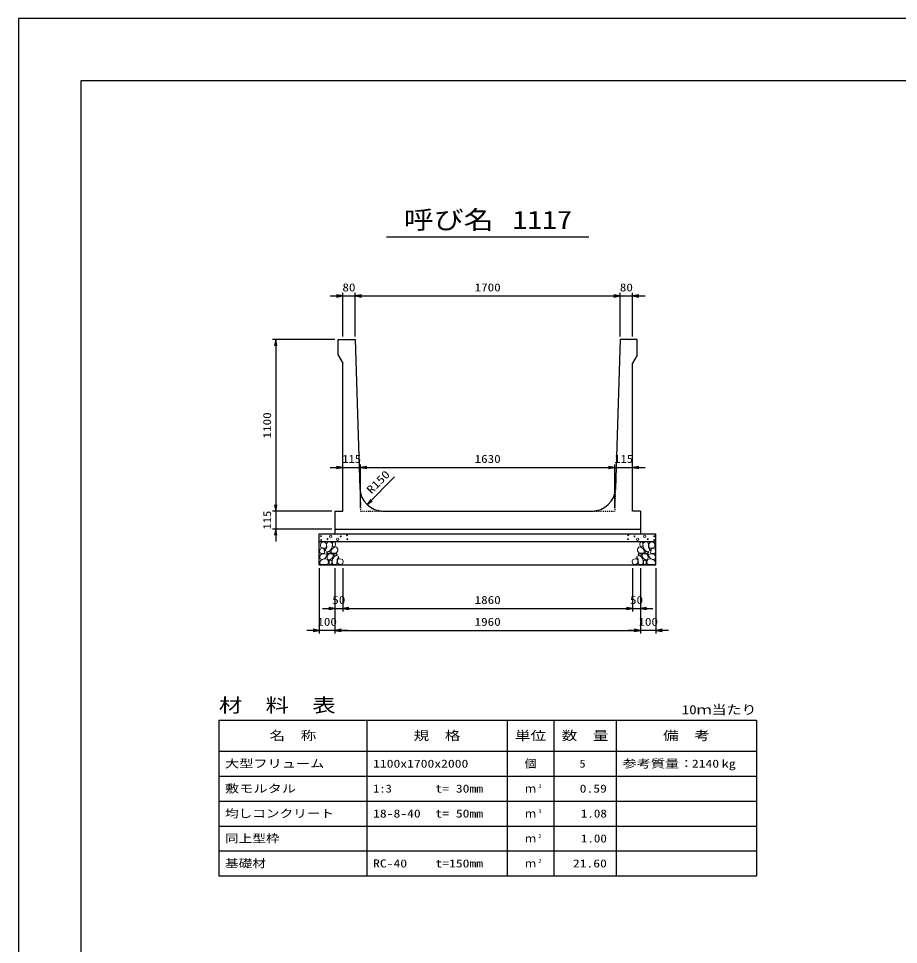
# Model space of a CAD drawing. Units: millimetres at full size. Extents: x 0 to 16820, y 0 to 11880.
# Drawn here: x 0 to 5646, y 5940 to 11880 of the extents above; entities that cross this region are included whole.
import ezdxf
from ezdxf.enums import TextEntityAlignment as Align

# ---------------------------------------------------------------- set-up
doc = ezdxf.new("R2010")
doc.units = ezdxf.units.MM
doc.linetypes.add('DASHED_SPACED', pattern=[12, 6, -6])
for name, color, linetype, lineweight in [('0_2', 7, 'Continuous', 25), ('D-DCR-HCHn', 4, 'Continuous', 9), ('D-MTR-FRAM', 7, 'Continuous', 25), ('D-MTR-LINE', 7, 'Continuous', 25), ('D-STR-DIM', 7, 'Continuous', 25), ('D-STR-STRn', 1, 'Continuous', 25), ('D-TTL', 2, 'Continuous', 25), ('D-TTL-TXT', 7, 'Continuous', 25)]:
    doc.layers.add(name, color=color, linetype=linetype, lineweight=lineweight)
doc.layers.add('D-MTR', color=7, linetype='Continuous')
doc.layers.add('D-MTR-TXT', color=7, linetype='Continuous')
doc.styles.add('ＭＳ ゴシック', font='')
doc.styles.get('ＭＳ ゴシック').set_extended_font_data('MS Gothic')

# ---------------------------------------------------------------- blocks, each defined once
blk = doc.blocks.new('open_arrow')
at = {"color": 0, "linetype": 'Continuous', "lineweight": -2}
blk.add_lwpolyline([(7.5, 1.25), (0, 0), (7.5, -1.25)], dxfattribs=at)

msp = doc.modelspace()

# ---------------------------------------------------------------- linework, layer by layer
at = {"layer": '0_2'}
for p, q in [((2030, 8355), (2030, 8075)), ((2080, 8355), (2080, 8075)), ((2080, 8355), (2080, 8075)), ((3940, 8355), (3940, 8075)), ((1950, 8095), (2160, 8095)), ((2080, 8095), (3940, 8095))]:
    msp.add_line(p, q, dxfattribs=at)
at = {"layer": 'D-DCR-HCHn'}
for points in [[(1968.399, 8518.696), (1952.796, 8522.163), (1938.928, 8515.228), (1937.194, 8499.626), (1940.661, 8487.491), (1957.997, 8482.29), (1970.132, 8482.29), (1975.333, 8490.958), (1975.333, 8510.028)], [(1982.267, 8520.429), (1977.067, 8504.827), (1978.8, 8487.491), (1966.665, 8468.421), (1982.267, 8459.753), (1999.603, 8468.421), (2010.005, 8482.29), (2013.472, 8504.827), (2010.005, 8516.962), (1999.603, 8522.163)], [(2015.206, 8516.962), (2015.206, 8496.159), (2023.874, 8490.958), (2032.542, 8496.159), (2034.275, 8508.294), (2032.542, 8518.696), (2020.407, 8522.163)], [(4004.794, 8516.962), (4004.794, 8496.159), (3996.126, 8490.958), (3987.458, 8496.159), (3985.725, 8508.294), (3987.458, 8518.696), (3999.593, 8522.163)], [(4037.733, 8520.429), (4042.933, 8504.827), (4041.2, 8487.491), (4053.335, 8468.421), (4037.733, 8459.753), (4020.397, 8468.421), (4009.995, 8482.29), (4006.528, 8504.827), (4009.995, 8516.962), (4020.397, 8522.163)], [(4051.601, 8518.696), (4067.204, 8522.163), (4081.072, 8515.228), (4082.806, 8499.626), (4079.339, 8487.491), (4062.003, 8482.29), (4049.868, 8482.29), (4044.667, 8490.958), (4044.667, 8510.028)], [(1935.46, 8475.356), (1930.26, 8459.753), (1937.194, 8449.352), (1954.53, 8447.618), (1966.366, 8452.699), (1961.464, 8464.954), (1964.932, 8471.889), (1957.997, 8478.823), (1947.596, 8482.29)], [(1968.366, 8417.757), (1981.208, 8437.019), (1979.603, 8441.834), (1961.946, 8446.65), (1945.894, 8445.045), (1934.658, 8435.414), (1933.052, 8424.177), (1934.658, 8412.941), (1947.499, 8409.731)], [(1985.735, 8459.753), (1977.067, 8452.819), (1980.534, 8447.618), (1992.669, 8447.618), (1997.87, 8449.352), (2001.337, 8456.286), (1996.136, 8461.487)], [(2013.311, 8417.757), (2021.337, 8437.019), (2014.916, 8445.045), (1995.654, 8445.045), (1987.628, 8441.834), (1979.603, 8430.598), (1979.603, 8420.967), (1987.628, 8408.125), (1997.259, 8406.52)], [(2011.739, 8478.823), (2003.071, 8458.02), (2010.005, 8449.352), (2030.808, 8449.352), (2039.476, 8452.819), (2048.144, 8464.954), (2048.144, 8475.356), (2039.476, 8489.224), (2029.074, 8490.958)], [(2040.599, 8379.232), (2045.415, 8393.679), (2043.81, 8409.731), (2055.046, 8427.388), (2040.599, 8435.414), (2024.548, 8427.388), (2014.916, 8414.546), (2011.706, 8393.679), (2014.916, 8382.443), (2024.548, 8377.627)], [(2037.389, 8435.414), (2045.415, 8441.834), (2042.204, 8446.65), (2030.968, 8446.65), (2026.153, 8445.045), (2022.942, 8438.624), (2027.758, 8433.808)], [(3979.401, 8379.232), (3974.585, 8393.679), (3976.19, 8409.731), (3964.954, 8427.388), (3979.401, 8435.414), (3995.452, 8427.388), (4005.084, 8414.546), (4008.294, 8393.679), (4005.084, 8382.443), (3995.452, 8377.627)], [(4008.261, 8478.823), (4016.929, 8458.02), (4009.995, 8449.352), (3989.192, 8449.352), (3980.524, 8452.819), (3971.856, 8464.954), (3971.856, 8475.356), (3980.524, 8489.224), (3990.926, 8490.958)], [(3982.611, 8435.414), (3974.585, 8441.834), (3977.796, 8446.65), (3989.032, 8446.65), (3993.847, 8445.045), (3997.058, 8438.624), (3992.242, 8433.808)], [(4006.689, 8417.757), (3998.663, 8437.019), (4005.084, 8445.045), (4024.346, 8445.045), (4032.372, 8441.834), (4040.397, 8430.598), (4040.397, 8420.967), (4032.372, 8408.125), (4022.741, 8406.52)], [(4034.265, 8459.753), (4042.933, 8452.819), (4039.466, 8447.618), (4027.331, 8447.618), (4022.13, 8449.352), (4018.663, 8456.286), (4023.864, 8461.487)], [(4051.634, 8417.757), (4038.792, 8437.019), (4040.397, 8441.834), (4058.054, 8446.65), (4074.106, 8445.045), (4085.342, 8435.414), (4086.948, 8424.177), (4085.342, 8412.941), (4072.501, 8409.731)], [(4084.54, 8475.356), (4089.74, 8459.753), (4082.806, 8449.352), (4065.47, 8447.618), (4053.634, 8452.699), (4058.536, 8464.954), (4055.068, 8471.889), (4062.003, 8478.823), (4072.404, 8482.29)], [(1974.787, 8377.627), (1986.023, 8382.443), (1989.234, 8398.494), (1982.813, 8409.731), (1971.577, 8412.941), (1957.13, 8411.336), (1941.078, 8404.915), (1933.052, 8395.284), (1933.052, 8384.048), (1937.868, 8377.627), (1957.13, 8379.232)], [(2010.101, 8382.443), (2010.101, 8401.705), (2002.075, 8406.52), (1994.049, 8401.705), (1992.444, 8390.469), (1994.049, 8380.837), (2005.285, 8377.627)], [(2053.441, 8380.837), (2067.887, 8377.627), (2080.729, 8384.048), (2082.334, 8398.494), (2079.124, 8409.731), (2063.072, 8414.546), (2051.836, 8414.546), (2047.02, 8406.52), (2047.02, 8388.863)], [(3966.559, 8380.837), (3952.113, 8377.627), (3939.271, 8384.048), (3937.666, 8398.494), (3940.876, 8409.731), (3956.928, 8414.546), (3968.164, 8414.546), (3972.98, 8406.52), (3972.98, 8388.863)], [(4009.899, 8382.443), (4009.899, 8401.705), (4017.925, 8406.52), (4025.951, 8401.705), (4027.556, 8390.469), (4025.951, 8380.837), (4014.715, 8377.627)], [(4045.213, 8377.627), (4033.977, 8382.443), (4030.766, 8398.494), (4037.187, 8409.731), (4048.423, 8412.941), (4062.87, 8411.336), (4078.922, 8404.915), (4086.948, 8395.284), (4086.948, 8384.048), (4082.132, 8377.627), (4062.87, 8379.232)]]:
    msp.add_lwpolyline(points, close=True, dxfattribs=at)
for centre, radius in [((1940.727, 8558.955), 3), ((2003.336, 8558.955), 7.5), ((2067.708, 8558.164), 3), ((2108.131, 8565.006), 3), ((3911.869, 8565.006), 3), ((3952.292, 8558.164), 3), ((4016.664, 8558.955), 7.5), ((4079.273, 8558.955), 3), ((1941.869, 8533.91), 3), ((1982.292, 8540.752), 3), ((2046.664, 8539.961), 7.5), ((2109.273, 8539.961), 3), ((3910.727, 8539.961), 3), ((3973.336, 8539.961), 7.5), ((4037.708, 8540.752), 3), ((4078.131, 8533.91), 3)]:
    msp.add_circle(centre, radius, dxfattribs=at)
at = {"layer": 'D-MTR-FRAM'}
for p, q in [((1285, 7380), (4735, 7380)), ((1285, 7380), (1285, 6380)), ((4735, 7380), (4735, 6380)), ((1285, 6380), (4735, 6380))]:
    msp.add_line(p, q, dxfattribs=at)
at = {"layer": 'D-MTR-LINE'}
for p, q in [((2235, 7380), (2235, 6380)), ((3135, 7380), (3135, 6380)), ((3435, 7380), (3435, 6380)), ((3835, 7380), (3835, 6380)), ((1285, 7180), (4735, 7180)), ((1285, 7020), (4735, 7020)), ((1285, 6860), (4735, 6860)), ((1285, 6700), (4735, 6700)), ((1285, 6540), (4735, 6540))]:
    msp.add_line(p, q, dxfattribs=at)
at = {"layer": 'D-STR-DIM'}
for p, q in [((2000, 10100), (2240, 10100)), ((2080, 9840), (2080, 10120)), ((2160, 9840), (2160, 10120)), ((2160, 9840), (2160, 10120)), ((2160, 10100), (3860, 10100)), ((3780, 10100), (4020, 10100)), ((3860, 9840), (3860, 10120)), ((3860, 9840), (3860, 10120)), ((3940, 9840), (3940, 10120)), ((2030, 9820), (1630, 9820)), ((1650, 9820), (1650, 8720)), ((2000, 9000), (2275, 9000)), ((2195, 8740), (2195, 9020)), ((2195, 8740), (2195, 9020)), ((2195, 9000), (3825, 9000)), ((3745, 9000), (4020, 9000)), ((3825, 8740), (3825, 9020)), ((3825, 8740), (3825, 9020)), ((2235.937, 8762.261), (2412.714, 8939.037)), ((1650, 8800), (1650, 8525)), ((2010, 8720), (1630, 8720)), ((2010, 8720), (1630, 8720)), ((2010, 8605), (1630, 8605)), ((1930, 8355), (1930, 7935)), ((2030, 8355), (2030, 7935)), ((2030, 8355), (2030, 7935)), ((3940, 8355), (3940, 8075)), ((3990, 8355), (3990, 7935)), ((3990, 8355), (3990, 7935)), ((3990, 8355), (3990, 8075)), ((4090, 8355), (4090, 7935)), ((3860, 8095), (4070, 8095)), ((2110, 7955), (1850, 7955)), ((2030, 7955), (3990, 7955)), ((4170, 7955), (3910, 7955))]:
    msp.add_line(p, q, dxfattribs=at)
at = {"layer": 'D-STR-STRn'}
for p, q in [((2050, 9820), (2160, 9820)), ((2050, 9720), (2050, 9820)), ((2160, 9820), (2190.379, 8865.23)), ((3860, 9820), (3829.621, 8865.23)), ((3970, 9820), (3860, 9820)), ((3970, 9720), (3970, 9820)), ((2050, 9720), (2080, 9670)), ((3970, 9720), (3940, 9670)), ((2080, 8720), (2080, 9670)), ((3940, 8720), (3940, 9670)), ((2030, 8720), (2030, 8605)), ((2030, 8720), (2080, 8720)), ((2340.303, 8720), (3679.697, 8720)), ((3990, 8720), (3940, 8720)), ((3990, 8720), (3990, 8605)), ((1930, 8375), (1930, 8575)), ((1930, 8575), (4090, 8575)), ((2030, 8605), (3990, 8605)), ((2030, 8605), (2030, 8575)), ((3990, 8605), (3990, 8575)), ((4090, 8375), (4090, 8575)), ((1930, 8525), (4090, 8525)), ((1930, 8375), (4090, 8375))]:
    msp.add_line(p, q, dxfattribs=at)
at = {"layer": 'D-STR-STRn', "color": 2, "linetype": 'DASHED_SPACED'}
for p, q in [((2190.379, 8865.23), (2195, 8720)), ((3829.621, 8865.23), (3825, 8720)), ((2195, 8720), (2340.303, 8720)), ((3679.697, 8720), (3825, 8720))]:
    msp.add_line(p, q, dxfattribs=at)
at = {"layer": 'D-STR-STRn'}
for centre, start, end in [((2340.303, 8870), 181.82243, 270), ((3679.697, 8870), 270, 358.17757)]:
    msp.add_arc(centre, 150, start, end, dxfattribs=at)
at = {"layer": 'D-TTL'}
for points in [[(0, 0), (16820, 0), (16820, 11880), (0, 11880)], [(400, 400), (16420, 400), (16420, 11480), (400, 11480)]]:
    msp.add_lwpolyline(points, close=True, dxfattribs=at)
at = {"layer": 'D-TTL-TXT'}
msp.add_line((2360, 10480), (3660, 10480), dxfattribs=at)

# ---------------------------------------------------------------- block references
at = {"layer": '0_2', "xscale": 5.33, "yscale": 5.33, "rotation": 180}
for p in [(2030, 8095), (3940, 8095)]:
    msp.add_blockref('open_arrow', p, dxfattribs=at)
at = {"layer": '0_2', "xscale": 5.33, "yscale": 5.33}
msp.add_blockref('open_arrow', (2080, 8095), dxfattribs=at)
msp.add_blockref('open_arrow', (2080, 8095), dxfattribs=at)
at = {"layer": 'D-STR-DIM', "xscale": 5.33, "yscale": 5.33}
for p, rotation in [((2080, 10100), 180), ((3860, 10100), 180), ((3860, 10100), 180), ((1650, 9820), 270), ((2080, 9000), 180), ((3825, 9000), 180), ((3825, 9000), 180), ((2235.937, 8762.261), 45), ((1650, 8720), 90), ((1650, 8720), 90), ((1650, 8605), 270), ((3940, 8095), 180), ((1930, 7955), 180), ((3990, 7955), 180), ((3990, 7955), 180)]:
    msp.add_blockref('open_arrow', p, dxfattribs=dict(at, rotation=rotation))
for p in [(2160, 10100), (2160, 10100), (3940, 10100), (2195, 9000), (2195, 9000), (3940, 9000), (3990, 8095), (2030, 7955), (2030, 7955), (4090, 7955)]:
    msp.add_blockref('open_arrow', p, dxfattribs=at)

# ---------------------------------------------------------------- texts
at = {"layer": '0_2', "style": 'ＭＳ ゴシック', "width": 1.2}
for s, p in [('50', (2055, 8150)), ('1860', (3010, 8150))]:
    msp.add_text(s, height=51.32, dxfattribs=at).set_placement(p, align=Align.MIDDLE_CENTER)
at = {"layer": 'D-MTR', "style": 'ＭＳ ゴシック', "width": 1.25}
msp.add_text('材\u3000料\u3000表', height=87.98, dxfattribs=at).set_placement((1285, 7404), align=Align.BOTTOM_LEFT)
at = {"layer": 'D-MTR', "style": 'ＭＳ ゴシック', "width": 1.2}
msp.add_text('10ｍ当たり', height=58.65, dxfattribs=at).set_placement((4735, 7399.333), align=Align.BOTTOM_RIGHT)
at = {"layer": 'D-MTR-TXT', "style": 'ＭＳ ゴシック'}
for s, height, width, p in [('名\u3000称', 58.65, 1.25, (1760, 7280)), ('規\u3000格', 58.65, 1.25, (2685, 7280)), ('単位', 58.65, 1.25, (3285, 7280)), ('数\u3000量', 58.65, 1.25, (3635, 7280)), ('備\u3000考', 58.65, 1.25, (4285, 7280)), ('個', 51.32, 1.1, (3285, 7100))]:
    msp.add_text(s, height=height, dxfattribs=dict(at, width=width)).set_placement(p, align=Align.MIDDLE_CENTER)
for s, width, p in [('大型フリューム', 1.3, (1325, 7100)), ('参考質量：    kg', 1.3, (3875, 7100)), ('1100x1700x2000', 1.25, (2275, 7100)), ('敷モルタル', 1.3, (1325, 6940)), ('1:3', 1.15, (2275, 6940)), ('t= 30mm', 1.25, (2675, 6940)), ('均しコンクリート', 1.25, (1325, 6780)), ('18-8-40', 1.25, (2275, 6780)), ('t= 50mm', 1.25, (2675, 6780)), ('同上型枠', 1.25, (1325, 6620)), ('基礎材', 1.25, (1325, 6460)), ('RC-40', 1.25, (2275, 6460)), ('t=150mm', 1.25, (2675, 6460))]:
    msp.add_text(s, height=51.32, dxfattribs=dict(at, width=width)).set_placement(p, align=Align.MIDDLE_LEFT)
for s, width, p in [('5', 1.15, (3638.553, 7100)), ('2140', 1.25, (4495, 7100)), ('0.59', 1.25, (3775, 6940)), ('1.08', 1.2, (3775, 6780)), ('1.00', 1.2, (3775, 6620)), ('21.60', 1.25, (3775, 6460))]:
    msp.add_text(s, height=51.32, dxfattribs=dict(at, width=width)).set_placement(p, align=Align.MIDDLE_RIGHT)
for p in [(3285, 6940), (3285, 6780), (3285, 6620), (3285, 6460)]:
    msp.add_text('ｍ', height=51.32, dxfattribs=at).set_placement(p, align=Align.MIDDLE_CENTER)
at = {"layer": 'D-MTR-TXT', "style": 'ＭＳ ゴシック', "width": 1.15}
for s, p in [('3', (3335, 6935.333)), ('3', (3335, 6775.333)), ('2', (3335, 6615.333)), ('2', (3335, 6455.333))]:
    msp.add_text(s, height=25.66, dxfattribs=at).set_placement(p, align=Align.BOTTOM_LEFT)
at = {"layer": 'D-STR-DIM', "style": 'ＭＳ ゴシック'}
for s, width, p in [('80', 1.2, (2120, 10155)), ('1700', 1.2, (3010, 10155)), ('80', 1.2, (3900, 10155)), ('115', 1.15, (2137.5, 9055)), ('1630', 1.2, (3010, 9055)), ('115', 1.15, (3882.5, 9055)), ('50', 1.2, (3965, 8150)), ('100', 1.2, (1980, 8010)), ('1960', 1.2, (3010, 8010)), ('100', 1.2, (4040, 8010))]:
    msp.add_text(s, height=51.32, dxfattribs=dict(at, width=width)).set_placement(p, align=Align.MIDDLE_CENTER)
for s, width, p in [('1100', 1.2, (1595, 9270)), ('115', 1.15, (1595, 8662.5))]:
    msp.add_text(s, height=51.32, rotation=90, dxfattribs=dict(at, width=width)).set_placement(p, align=Align.MIDDLE_CENTER)
at = {"layer": 'D-STR-DIM', "style": 'ＭＳ ゴシック', "width": 1.25}
msp.add_text('R150', height=51.32, rotation=45, dxfattribs=at).set_placement((2274.877, 8816.285), align=Align.BOTTOM_LEFT)
at = {"layer": 'D-TTL-TXT', "style": 'ＭＳ ゴシック', "width": 1.2}
for s, p in [('呼び名', (2760, 10495)), ('1117', (3360, 10495))]:
    msp.add_text(s, height=117.3, dxfattribs=at).set_placement(p, align=Align.BOTTOM_CENTER)

doc.saveas('drawing.dxf')
